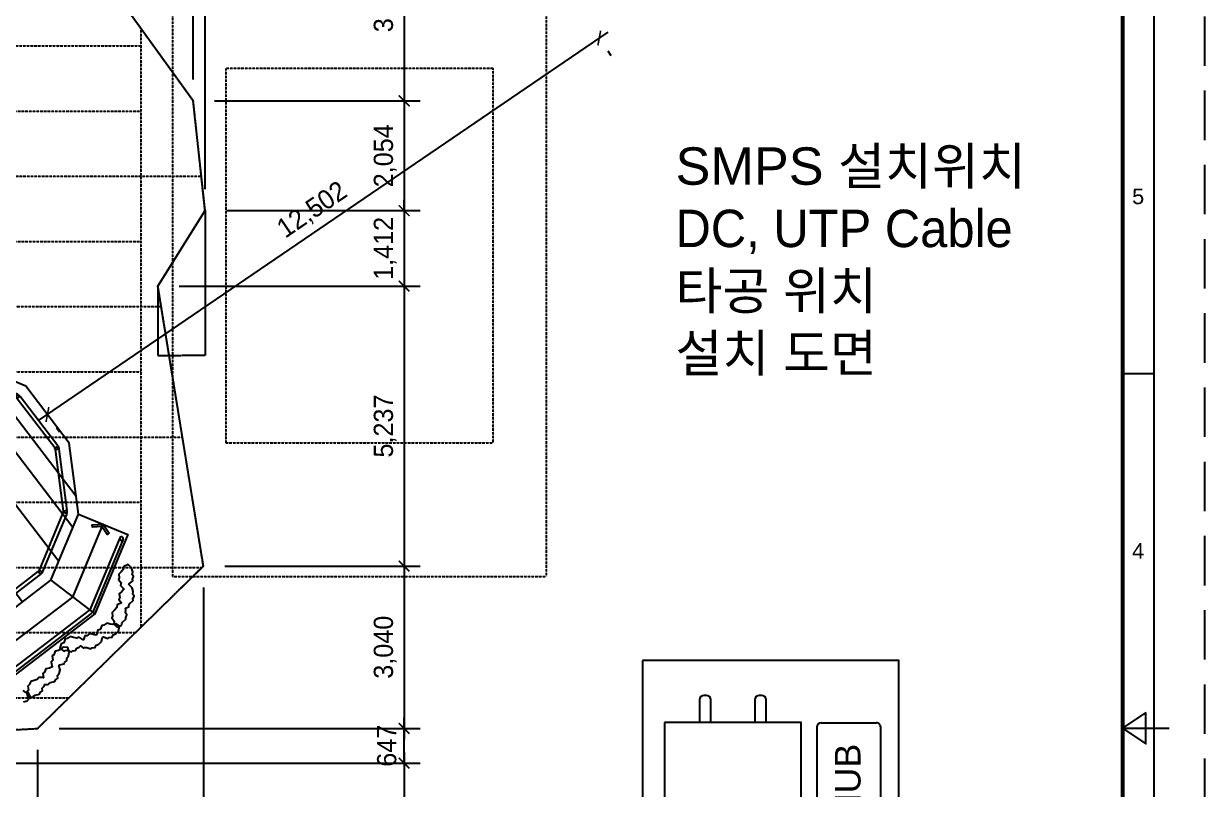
# Model space of a CAD drawing. Header units: millimetres. Extents: x -9372 to 300256, y -58520 to 166772.
# Drawn here: x 29767 to 51864, y -38014 to -23685 of the extents above; entities that cross this region are included whole.
import ezdxf
from ezdxf.enums import TextEntityAlignment as Align

# ---------------------------------------------------------------- set-up
doc = ezdxf.new("R2010")
doc.units = ezdxf.units.MM
doc.linetypes.add('HIDDEN', pattern=[9.524999999999999, 6.35, -3.175])
doc.linetypes.add('HIDDEN2', pattern=[0.1875, 0.125, -0.0625])
for name, color, linetype in [('2-몰탈', 9, 'Continuous'), ('Layout01', 3, 'Continuous'), ('Power_18', 18, 'Continuous'), ('SMPS 박스', 7, 'Continuous'), ('원본-1층 평면도$0$$0$LEADER', 6, 'Continuous'), ('원본-1층 평면도$0$200-EquipID-2d', 7, 'Continuous'), ('치수선', 7, 'Continuous')]:
    doc.layers.add(name, color=color, linetype=linetype)
doc.layers.add('Outline01', color=5, linetype='HIDDEN', plot=False)
doc.styles.add('AW01', font='GulimChe.ttf')
doc.styles.add('LAY-OUT', font='HYWULM.TTF')
doc.styles.get("Standard").update_dxf_attribs({"font": 'ARIAL.TTF'})
doc.dimstyles.new('ARTware', dxfattribs={"dimtxt": 30, "dimasz": 10, "dimexe": 1.25, "dimexo": 10, "dimtad": 1, "dimtxsty": 'Standard', "dimcen": 2.5, "dimclrt": 1, "dimadec": 0, "dimazin": 0, "dimtfac": 1, "dimtmove": 0, "dimatfit": 3, "dimfxl": 1, "dimarcsym": 0})
doc.dimstyles.new('SCALE 200', dxfattribs={"dimscale": 200, "dimtxt": 1.8, "dimasz": 1, "dimexe": 1.5, "dimexo": 2, "dimgap": 0.7, "dimtad": 1, "dimdec": 0, "dimzin": 0, "dimlunit": 6, "dimtxsty": 'LAY-OUT', "dimblk": 'ARCHTICK', "dimcen": 0, "dimdle": 1, "dimclrd": 8, "dimclre": 8, "dimclrt": 6, "dimadec": 0, "dimazin": 0, "dimtfac": 1, "dimtdec": 0, "dimtix": 1, "dimtmove": 2, "dimatfit": 0, "dimldrblk": 'ARCHTICK', "dimfxl": 1.5, "dimtolj": 1, "dimtzin": 0, "dimarcsym": 0})
doc.dimstyles.get("Standard").update_dxf_attribs({"dimtxt": 0.18, "dimasz": 0.18, "dimexe": 0.18, "dimexo": 0.0625, "dimgap": 0.09, "dimtad": 0, "dimtih": 1, "dimtoh": 1, "dimdec": 4, "dimzin": 0, "dimdsep": 46, "dimtxsty": 'Standard', "dimcen": 0.09, "dimadec": 0, "dimazin": 0, "dimtfac": 1, "dimtdec": 4, "dimtofl": 0, "dimtmove": 0, "dimatfit": 3, "dimfxl": 1, "dimtolj": 1, "dimtzin": 0, "dimarcsym": 0})

# ---------------------------------------------------------------- blocks, each defined once
blk = doc.blocks.new('*D6')
at = {"layer": 'Defpoints', "color": 0}
for p in [(-626.0833078063766, 14915.8748293481), (-586.0833117631963, 14915.85703762044)]:
    blk.add_point(p, dxfattribs=at)
at = {"layer": 'SMPS 박스', "color": 0, "lineweight": -2}
for p, q in [((-636.0833068171717, 14915.87927728002), (-646.0833058279667, 14915.88372521194)), ((-626.0833078063766, 14915.8748293481), (-586.0833117631963, 14915.85703762044)), ((-415.6298764659865, 14915.78122108542), (-576.0833127524013, 14915.85258968852))]:
    blk.add_line(p, q, dxfattribs=at)
at = {"layer": 'SMPS 박스', "color": 0}
for points in [[(-636.0825654951856, 14917.54594378182), (-636.0840481391577, 14914.21261077822), (-626.0833078063766, 14915.8748293481)], [(-576.0825714304152, 14917.51925619032), (-576.0840540743875, 14914.18592318672), (-586.0833117631963, 14915.85703762044)]]:
    blk.add_solid(points, dxfattribs=at)
at = {"layer": 'SMPS 박스', "color": 1, "insert": (-454.269609769298, 14931.74059898608), "char_height": 30, "attachment_point": 5, "rotation": 359.9745152265206}
blk.add_mtext('∅40', dxfattribs=at)
blk = doc.blocks.new('TEMPLATE_AW_A3_04')
at = {"layer": 'Layout01'}
for p, q in [((413.4999999999998, 288.9999999999999), (413.4999999999998, 8)), ((409.4999999999998, 194), (413.4999999999998, 194)), ((409.4999999999998, 148.5), (415.4999999999998, 148.5))]:
    blk.add_line(p, q, dxfattribs=at)
at = {"layer": 'Layout01', "const_width": 0.5}
blk.add_lwpolyline([(19.5, 284.9999999999999), (409.4999999999998, 284.9999999999999), (409.4999999999998, 12), (19.5, 12)], close=True, dxfattribs=at)
at = {"layer": 'Layout01'}
blk.add_lwpolyline([(412.4999999999998, 150.4999999999999), (409.4999999999998, 148.4999999999999), (412.4999999999998, 146.4999999999999)], close=True, dxfattribs=at)
at = {"layer": 'Outline01'}
blk.add_lwpolyline([(0, 296.9999999999999), (419.9999999999999, 296.9999999999999), (419.9999999999999, 0), (0, 0)], close=True, dxfattribs=at)
at = {"layer": 'Layout01'}
for s, p in [('5', (411.4999999999998, 216.75)), ('4', (411.4999999999998, 171.2499999999999))]:
    blk.add_text(s, height=2, dxfattribs=at).set_placement(p, align=Align.MIDDLE_CENTER)
at = {"layer": 'Layout01', "color": 2, "style": 'AW01', "width": 0.8}
for tag, p in [('DWG_DATE', (303.4999999999998, 37)), ('CHECKED_DATE', (303.4999999999998, 28)), ('APPROVED_DATE', (303.4999999999998, 19))]:
    blk.add_attdef(tag, text='', height=1.8, dxfattribs=at).set_placement(p, align=Align.MIDDLE_RIGHT)
at = {"layer": 'Layout01', "color": 2, "style": 'AW01'}
for tag, height, p in [('PROJECT1', 2.5, (381.9999999999998, 36)), ('PROJECT2', 2.5, (381.9999999999998, 33)), ('TITLE1', 2.5, (381.9999999999998, 27)), ('SCALE', 2.2, (349.4999999999998, 24)), ('TITLE2', 2.5, (381.9999999999998, 24)), ('REV', 2.2, (349.4999999999998, 15)), ('SHEET', 2.2, (404.4999999999998, 15))]:
    blk.add_attdef(tag, text='', height=height, dxfattribs=at).set_placement(p, align=Align.MIDDLE_CENTER)
for tag, height, p in [('DRAWN_NAME', 2.2, (276.4999999999998, 33)), ('CHECKED_NAME', 2.2, (276.4999999999998, 24)), ('CUSTOMER', 2.2, (306.4999999999998, 24)), ('APPROVED_NAME', 2.2, (276.4999999999998, 15)), ('DRAWING_NO', 2.5, (359.4999999999998, 15))]:
    blk.add_attdef(tag, text='', height=height, dxfattribs=at).set_placement(p, align=Align.MIDDLE_LEFT)
blk = doc.blocks.new('미르무대')
at = {"layer": '원본-1층 평면도$0$200-EquipID-2d', "ltscale": 0.5}
h = blk.add_hatch(color=8, dxfattribs=at)
h.dxf.hatch_style = 1
edge = h.paths.add_edge_path()
edge.add_arc((3613406.943319466, -200887.3688045731), 33.34656587429345, 0, 360)
h = blk.add_hatch(color=8, dxfattribs=at)
h.dxf.hatch_style = 1
edge = h.paths.add_edge_path()
edge.add_arc((3613011.979085036, -206252.3027311073), 33.34656587429345, 0, 360)
at = {"color": 7, "linetype": 'ByBlock', "ltscale": 100}
blk.add_line((3613193.420944177, -200516.8705472213), (3613216.285811353, -200543.3695632229), dxfattribs=at)
at = {"layer": '2-몰탈', "color": 1, "lineweight": 25, "ltscale": 0.5}
for p, q in [((3611873.30222606, -201702.1726408779), (3613220.347631391, -200539.8647924927)), ((3611268.963386827, -203410.1083488689), (3611854.385003704, -201729.9975224834)), ((3611602.818883128, -205208.5022771125), (3611266.493032501, -203443.6640143746)), ((3618137.269462544, -204273.6758123864), (3617661.983447467, -205637.7067202655)), ((3612776.504744906, -206568.7341206815), (3611602.818883128, -205208.5022771125)), ((3617643.066225111, -205665.531601871), (3616296.02081978, -206827.8394502562)), ((3614484.44045308, -207173.0729601302), (3612804.329626516, -206587.6513430393)), ((3616265.725583848, -206842.4778934058), (3614517.996118591, -207175.5433144585))]:
    blk.add_line(p, q, dxfattribs=at)
at = {"layer": '2-몰탈', "color": 6, "lineweight": 25, "ltscale": 0.5}
blk.add_line((3611495.620355984, -205260.2998451805), (3612720.944894945, -206680.3778327299), dxfattribs=at)
for points in [[(3611495.620355984, -205260.2998451805), (3611144.497171138, -203417.8139631274), (3611761.658514231, -201646.6127907328), (3613181.736501779, -200421.2882517726), (3614761.010114968, -200120.3255219053), (3614948.211481476, -201102.6470824834)], [(3617339.389264476, -203873.8793772651), (3618283.705373877, -204202.9190185349), (3617754.709936941, -205721.0914520161), (3616334.631949392, -206946.4159909763), (3614492.146067339, -207297.5391758221), (3612720.944894944, -206680.3778327295)]]:
    blk.add_lwpolyline(points, dxfattribs=at)
at = {"layer": '2-몰탈', "color": 1, "lineweight": 25, "ltscale": 0.5}
for points in [[(3618203.371590202, -204296.7085872753), (3617728.085575126, -205660.7394951544, -0.1316524975873975), (3617688.795959463, -205718.5296338734), (3616341.750554131, -206880.8374822586, -0.1316524975874149), (3616278.829679503, -206911.2404026463), (3614531.100214247, -207244.305823699, -0.1316524976079856), (3614461.407678186, -207239.1750877863), (3612781.296851622, -206653.7534706954, -0.1316524975868364), (3612723.506712903, -206614.4638550331), (3611537.567605736, -205240.0312315887), (3611197.73052326, -203456.7681100302, -0.1316524975874389), (3611202.861259169, -203387.07557398), (3611788.282876045, -201706.9647475945, -0.1316524975873502), (3611827.572491708, -201649.1746088755), (3613174.61789704, -200486.8667604903)], [(3613419.426951164, -205652.9975888364), (3614549.200270413, -206046.6583598232, 0.1316524975873801), (3614618.892806463, -206051.7890957322), (3615758.601930647, -205834.5943256778, 0.1316524975874474), (3615821.522805275, -205804.1914052901), (3616699.942474716, -205046.2406547616, 0.1316524975872132), (3616739.232090378, -204988.4505160426), (3617120.990464034, -203892.8360765472, 0.1316524975874413), (3617126.121199943, -203823.143540497), (3616908.926429889, -202683.434416313, 0.1316524975873993), (3616878.523509501, -202620.513541685), (3616120.572758973, -201742.0938722437, 0.131652497587473), (3616062.782620254, -201702.8042565814), (3614967.168180758, -201321.0458829257, 0.1316524975873443), (3614897.475644708, -201315.9151470167), (3613757.766520524, -201533.1099170712, 0.1316524975874461), (3613694.845645896, -201563.5128374589), (3612816.425976455, -202321.4635879873, 0.1316524975873176), (3612777.136360792, -202379.2537267062), (3612395.377987137, -203474.8681662016, 0.1316524975873476), (3612390.247251228, -203544.5607022518), (3612614.213682704, -204719.8034827326)], [(3613442.459726053, -205586.8954611784), (3614572.233045302, -205980.5562321652, 0.131652497587658), (3614605.788710807, -205983.0265864917), (3615745.497834991, -205765.8318164372, 0.1316524975880444), (3615775.793070924, -205751.1933732876), (3616654.212740364, -204993.2426227591, 0.1316524975872226), (3616673.12996272, -204965.4177411538), (3617054.888336376, -203869.8033016584, 0.1316524975875147), (3617057.358690703, -203836.2476361525), (3616840.163920649, -202696.5385119685, 0.1316524975873113), (3616825.525477499, -202666.2432760366), (3616067.574726971, -201787.8236065953, 0.1316524975868848), (3616039.749845365, -201768.9063842394), (3614944.135405869, -201387.1480105837, 0.1316524975875832), (3614910.579740364, -201384.6776562572), (3613770.870616179, -201601.8724263117, 0.1316524975880418), (3613740.575380247, -201616.5108694614), (3612862.155710806, -202374.4616199897, 0.1316524975874397), (3612843.238488451, -202402.2865015951), (3612461.480114795, -203497.9009410905, 0.1316524975873208), (3612459.009760468, -203531.4566065962), (3612682.976191944, -204706.6993870771)]]:
    blk.add_lwpolyline(points, format="xyb", dxfattribs=at)
at = {"layer": '2-몰탈', "color": 6, "lineweight": 25, "ltscale": 0.5}
blk.add_lwpolyline([(3616213.355176044, -201543.4766132637), (3614948.211481476, -201102.6470824834), (3613632.150137153, -201353.4493573731), (3612617.808717475, -202228.6811709162), (3612176.979186695, -203493.8248654838), (3612427.781461584, -204809.8862098073), (3613303.013275127, -205824.2276294853), (3614568.156969695, -206265.0571602655), (3615884.218314018, -206014.2548853759), (3616898.559733696, -205139.0230718327), (3617339.389264476, -203873.8793772651), (3617088.586989587, -202557.8180329417)], close=True, dxfattribs=at)
at = {"layer": '2-몰탈', "color": 1, "lineweight": 25, "ltscale": 0.5}
for centre, radius, start, end in [((3613193.420944177, -200516.8705472213), 34.99999999982534, 310.7895040021022, 130.7895040021022), ((3611915.765550815, -201751.3850991659), 65.00000000032985, 130.7895040019833, 160.7895040018824), ((3611330.343933939, -203431.4959255514), 65.0000000003397, 160.7895040018582, 190.789504001801), ((3618170.320526376, -204285.192199816), 34.99999999982534, 340.7895039766408, 160.7895039766408), ((3612648.594937325, -204713.2514349048), 34.99999999967898, 190.7895040029979, 10.78950400299795), ((3613430.943338609, -205619.946525007), 34.99999999967898, 70.78950400191601, 250.789504001916), ((3617600.602900357, -205616.319143583), 64.99999999989012, 310.7895040016725, 340.7895040017474), ((3612825.7172032, -206526.270795918), 65.00000001007884, 220.7895040039614, 250.7895040035728), ((3616253.557495025, -206778.6269919679), 65.00000000052492, 280.7895040017206, 310.7895040017655), ((3614505.828029768, -207111.6924130212), 64.99999999969438, 250.7895039969265, 280.7895040018311)]:
    blk.add_arc(centre, radius, start, end, dxfattribs=at)
at = {"layer": '원본-1층 평면도$0$$0$LEADER', "color": 8}
for points in [[(3617932.853461643, -204200.0103148832), (3617900.531238248, -204224.2715433761), (3617793.23232258, -204081.3216707711), (3617615.784643603, -204102.7703212323), (3617610.934915099, -204062.6478404179), (3617811.547319176, -204038.3991978993)], [(3611759.889961571, -205045.3728581569), (3611757.833995439, -205005.0106687159), (3611936.341821712, -204995.9178506522), (3612017.721123415, -204836.7791292937), (3612053.70378789, -204855.1797051146), (3611961.700908784, -205035.0930274939)]]:
    blk.add_lwpolyline(points, close=True, dxfattribs=at)
for centre, start, end in [((3613193.420944177, -200516.8705472215), 130.7895040021022, 310.7895670565522), ((3618170.320526376, -204285.192199816), 160.7895039766408, 340.7895039766408)]:
    blk.add_arc(centre, 35.00000000001116, start, end, dxfattribs=at)
at = {"layer": '원본-1층 평면도$0$200-EquipID-2d', "color": 8, "ltscale": 0.5}
for p, q in [((3613632.150137153, -201353.4493573731), (3613181.736501779, -200421.2882517726)), ((3614006.609000599, -201282.0885996013), (3617023.988936355, -204779.0518045299)), ((3614687.181341516, -201152.3916883857), (3617251.954286909, -204124.8104125753)), ((3615269.039066643, -201214.4369719937), (3617275.788356096, -203540.1395935203)), ((3612617.808717475, -202228.6811709162), (3611761.658514231, -201646.612790733)), ((3613124.979427314, -201791.0652641447), (3616391.389023857, -205576.6389786041)), ((3612176.979186695, -203493.8248654838), (3611144.497171138, -203417.8139631276)), ((3612427.781461584, -204809.8862098074), (3611495.620355984, -205260.2998451802)), ((3616898.559733696, -205139.0230718327), (3617754.709936941, -205721.0914520162)), ((3613303.013275127, -205824.2276294852), (3612720.944894944, -206680.3778327295)), ((3615884.218314018, -206014.2548853759), (3616334.631949391, -206946.4159909766)), ((3614568.156969695, -206265.0571602655), (3614492.146067339, -207297.5391758221))]:
    blk.add_line(p, q, dxfattribs=at)
blk.add_lwpolyline([(3613439.700370096, -200881.1262818727), (3613406.943319466, -200887.3688045728), (3612189.733615852, -201937.6469808246), (3611660.738178916, -203455.8194143056), (3611961.700908784, -205035.0930274938), (3613011.979085036, -206252.3027311074), (3614530.151518517, -206781.2981680437), (3616109.425131705, -206480.3354381761), (3617326.634835318, -205430.0572619244), (3617811.547319177, -204038.3991979001)], dxfattribs=at)
for centre, radius in [((3613406.943319466, -200887.3688045731), 33.34656587429345), ((3614925.134008231, -201348.6162737646), 25), ((3613739.53208871, -201575.6834791331), 25), ((3616074.585756791, -201747.5891721006), 25), ((3612821.921276312, -202367.450590169), 25), ((3616866.352867827, -202665.1999844996), 25), ((3612423.130557505, -203511.9464284065), 25), ((3617093.507789265, -203848.4157249753), 25), ((3616694.447174859, -205000.2536525796), 25), ((3615776.836362461, -205792.0207636158), 25), ((3614591.238478355, -206019.1473079866), 25), ((3613011.979085036, -206252.3027311073), 33.34656587429345)]:
    blk.add_circle(centre, radius, dxfattribs=at)
for centre, start, end in [((3612648.594937325, -204713.2514349049), 10.78950400175457, 190.7895040014384), ((3613430.943338608, -205619.9465250075), 250.789504001916, 70.78950400191601)]:
    blk.add_arc(centre, 34.99999999967898, start, end, dxfattribs=at)
blk = doc.blocks.new('_ARCHTICK')
at = {"color": 0, "linetype": 'ByBlock', "const_width": 0.15}
blk.add_lwpolyline([(-0.5, -0.5), (0.5, 0.5)], dxfattribs=at)
blk = doc.blocks.new('*D12')
at = {"layer": 'Defpoints', "color": 0, "linetype": 'ByBlock', "ltscale": 100}
for p in [(260961.2175563437, -7927.381819792544), (260961.2175563442, -7927.381819793265), (250633.9310973696, -14973.10054332442)]:
    blk.add_point(p, dxfattribs=at)
at = {"layer": '치수선', "color": 8, "linetype": 'ByBlock', "lineweight": -2, "ltscale": 100}
for p, q in [((250468.7183018657, -15085.81581381521), (261126.4303518485, -7814.666549303191)), ((261186.6480973239, -8257.807410801166), (261130.2904620793, -8175.201013049731)), ((250859.3616383497, -15303.52613433304), (250803.0040031052, -15220.9197365816))]:
    blk.add_line(p, q, dxfattribs=at)
at = {"layer": '치수선', "color": 8, "linetype": 'ByBlock', "lineweight": -2, "ltscale": 100, "xscale": 200, "yscale": 200, "zscale": 200}
for p, rotation in [((260961.2175563442, -7927.381819793265), 34.30348897808195), ((250633.93109737, -14973.10054332514), 214.3034889780819)]:
    blk.add_blockref('_ARCHTICK', p, dxfattribs=dict(at, rotation=rotation))
at = {"layer": '치수선', "color": 6, "linetype": 'ByBlock', "ltscale": 100, "insert": (255597.6435521304, -11157.19196066533), "char_height": 360, "attachment_point": 5, "rotation": 34.303488978081944, "style": 'LAY-OUT'}
blk.add_mtext('\\A1;12,502', dxfattribs=at)
blk = doc.blocks.new('*D43')
at = {"layer": 'Defpoints', "color": 0, "ltscale": 0.5}
for p in [(118770.08227107, 37602.60497564494), (118770.08227107, 33047.16752362058), (121477.9738435957, 29298.35133294207)]:
    blk.add_point(p, dxfattribs=at)
at = {"layer": '원본-1층 평면도$0$200-EquipID-2d', "color": 8, "lineweight": -2, "ltscale": 0.5}
for p, q in [((118770.08227107, 33447.16752362058), (118770.08227107, 37902.60497564494)), ((121477.9738435957, 29698.35133294207), (121477.9738435957, 37902.60497564494)), ((121677.9738435957, 37602.60497564494), (118570.08227107, 37602.60497564494))]:
    blk.add_line(p, q, dxfattribs=at)
at = {"layer": '원본-1층 평면도$0$200-EquipID-2d', "color": 8, "lineweight": -2, "ltscale": 0.5, "xscale": 200, "yscale": 200, "zscale": 200, "rotation": 180}
blk.add_blockref('_ARCHTICK', (118770.08227107, 37602.60497564494), dxfattribs=at)
at = {"layer": '원본-1층 평면도$0$200-EquipID-2d', "color": 8, "lineweight": -2, "ltscale": 0.5, "xscale": 200, "yscale": 200, "zscale": 200}
blk.add_blockref('_ARCHTICK', (121477.9738435957, 37602.60497564494), dxfattribs=at)
at = {"layer": '원본-1층 평면도$0$200-EquipID-2d', "color": 6, "ltscale": 0.5, "insert": (120124.0280573328, 37957.59831785532), "char_height": 360, "attachment_point": 5, "style": 'LAY-OUT'}
blk.add_mtext('\\A1;2,708', dxfattribs=at)
blk = doc.blocks.new('*D44')
at = {"layer": 'Defpoints', "color": 0, "ltscale": 0.5}
for p in [(121477.9738435957, 37602.60497564489), (121477.9738435957, 29298.35133294195), (121697.5395578376, 27244.56187403288)]:
    blk.add_point(p, dxfattribs=at)
at = {"layer": '원본-1층 평면도$0$200-EquipID-2d', "color": 8, "lineweight": -2, "ltscale": 0.5}
for p, q in [((121477.9738435957, 29698.35133294195), (121477.9738435957, 37902.60497564489)), ((121697.5395578376, 27644.56187403288), (121697.5395578376, 37902.60497564489)), ((121477.9738435957, 37602.60497564489), (121277.9738435957, 37602.60497564489)), ((121697.5395578376, 37602.60497564489), (121477.9738435957, 37602.60497564489)), ((121697.5395578376, 37602.60497564489), (121897.5395578376, 37602.60497564489))]:
    blk.add_line(p, q, dxfattribs=at)
at = {"layer": '원본-1층 평면도$0$200-EquipID-2d', "color": 8, "lineweight": -2, "ltscale": 0.5, "xscale": 200, "yscale": 200, "zscale": 200}
blk.add_blockref('_ARCHTICK', (121477.9738435957, 37602.60497564489), dxfattribs=at)
at = {"layer": '원본-1층 평면도$0$200-EquipID-2d', "color": 8, "lineweight": -2, "ltscale": 0.5, "xscale": 200, "yscale": 200, "zscale": 200, "rotation": 180}
blk.add_blockref('_ARCHTICK', (121697.5395578376, 37602.60497564489), dxfattribs=at)
at = {"layer": '원본-1층 평면도$0$200-EquipID-2d', "color": 6, "ltscale": 0.5, "insert": (121587.7567007167, 37929.79538842785), "char_height": 360, "attachment_point": 5, "style": 'LAY-OUT'}
blk.add_mtext('\\A1;220', dxfattribs=at)
blk = doc.blocks.new('*D49')
at = {"layer": 'Defpoints', "color": 0, "ltscale": 0.5}
for p in [(118565.7157452607, 17555.35049783734), (107621.0680658284, 16908.68519779637), (118565.7157452607, 1132.604975644893)]:
    blk.add_point(p, dxfattribs=at)
at = {"layer": '원본-1층 평면도$0$200-EquipID-2d', "color": 8, "lineweight": -2, "ltscale": 0.5}
for p, q in [((118565.7157452607, 17155.35049783734), (118565.7157452607, 832.604975644892)), ((107621.0680658284, 16508.68519779637), (107621.0680658284, 832.604975644892)), ((107421.0680658284, 1132.604975644893), (118765.7157452607, 1132.604975644893))]:
    blk.add_line(p, q, dxfattribs=at)
at = {"layer": '원본-1층 평면도$0$200-EquipID-2d', "color": 8, "lineweight": -2, "ltscale": 0.5, "xscale": 200, "yscale": 200, "zscale": 200, "rotation": 180}
blk.add_blockref('_ARCHTICK', (107621.0680658284, 1132.604975644893), dxfattribs=at)
at = {"layer": '원본-1층 평면도$0$200-EquipID-2d', "color": 8, "lineweight": -2, "ltscale": 0.5, "xscale": 200, "yscale": 200, "zscale": 200}
blk.add_blockref('_ARCHTICK', (118565.7157452607, 1132.604975644893), dxfattribs=at)
at = {"layer": '원본-1층 평면도$0$200-EquipID-2d', "color": 6, "ltscale": 0.5, "insert": (113093.3919055445, 1487.598317855279), "char_height": 360, "attachment_point": 5, "style": 'LAY-OUT'}
blk.add_mtext('\\A1;10,945', dxfattribs=at)
blk = doc.blocks.new('*D50')
at = {"layer": 'Defpoints', "color": 0, "ltscale": 0.5}
for p in [(121666.960915216, 20595.15482942287), (118565.7157452607, 17555.35049783734), (118565.7157452607, 1132.604975644893)]:
    blk.add_point(p, dxfattribs=at)
at = {"layer": '원본-1층 평면도$0$200-EquipID-2d', "color": 8, "lineweight": -2, "ltscale": 0.5}
for p, q in [((121666.960915216, 20195.15482942287), (121666.960915216, 832.604975644892)), ((118565.7157452607, 17155.35049783734), (118565.7157452607, 832.604975644892)), ((121866.960915216, 1132.604975644893), (118365.7157452607, 1132.604975644893))]:
    blk.add_line(p, q, dxfattribs=at)
at = {"layer": '원본-1층 평면도$0$200-EquipID-2d', "color": 8, "lineweight": -2, "ltscale": 0.5, "xscale": 200, "yscale": 200, "zscale": 200, "rotation": 180}
blk.add_blockref('_ARCHTICK', (118565.7157452607, 1132.604975644893), dxfattribs=at)
at = {"layer": '원본-1층 평면도$0$200-EquipID-2d', "color": 8, "lineweight": -2, "ltscale": 0.5, "xscale": 200, "yscale": 200, "zscale": 200}
blk.add_blockref('_ARCHTICK', (121666.960915216, 1132.604975644893), dxfattribs=at)
at = {"layer": '원본-1층 평면도$0$200-EquipID-2d', "color": 6, "ltscale": 0.5, "insert": (120116.3383302383, 1487.35863742918), "char_height": 360, "attachment_point": 5, "style": 'LAY-OUT'}
blk.add_mtext('\\A1;3,101', dxfattribs=at)
blk = doc.blocks.new('*D51')
at = {"layer": 'Defpoints', "color": 0, "ltscale": 0.5}
for p in [(121697.5395578376, 27244.56187403288), (120816.9942074965, 25832.44705288245), (120816.9942074965, 24532.60497564489)]:
    blk.add_point(p, dxfattribs=at)
at = {"layer": '원본-1층 평면도$0$200-EquipID-2d', "color": 0, "lineweight": -2, "ltscale": 0.5}
for p, q in [((121697.5395578376, 27244.49937403288), (121697.5395578376, 24532.42497564489)), ((120816.9942074965, 25832.38455288245), (120816.9942074965, 24532.42497564489)), ((120817.1742074965, 24532.60497564489), (121248.6229945361, 24532.60497564489)), ((121697.3595578376, 24532.60497564489), (121265.910770798, 24532.60497564489))]:
    blk.add_line(p, q, dxfattribs=at)
at = {"layer": '원본-1층 평면도$0$200-EquipID-2d', "color": 0, "ltscale": 0.5}
for points in [[(120817.1742074965, 24532.63497564489), (120817.1742074965, 24532.57497564489), (120816.9942074965, 24532.60497564489)], [(121697.3595578376, 24532.63497564489), (121697.3595578376, 24532.57497564489), (121697.5395578376, 24532.60497564489)]]:
    blk.add_solid(points, dxfattribs=at)
at = {"layer": '원본-1층 평면도$0$200-EquipID-2d', "color": 0, "lineweight": 20, "ltscale": 0.5, "insert": (121257.2668826671, 24532.60497564489), "char_height": 3, "attachment_point": 5}
blk.add_mtext('\\A1;880.5454', dxfattribs=at)
blk = doc.blocks.new('*D28')
at = {"layer": 'Defpoints', "color": 0, "ltscale": 0.5}
for p in [(118770.08227107, 33047.16752362057), (121477.9738435957, 29298.35133294195), (125423.565647668, 29298.35133294194)]:
    blk.add_point(p, dxfattribs=at)
at = {"layer": '원본-1층 평면도$0$200-EquipID-2d', "color": 8, "lineweight": -2, "ltscale": 0.5}
for p, q in [((125423.565647668, 33247.16752362057), (125423.565647668, 29098.35133294194)), ((119170.08227107, 33047.16752362057), (125723.565647668, 33047.16752362057)), ((121877.9738435957, 29298.35133294195), (125723.565647668, 29298.35133294194))]:
    blk.add_line(p, q, dxfattribs=at)
at = {"layer": '원본-1층 평면도$0$200-EquipID-2d', "color": 8, "lineweight": -2, "ltscale": 0.5, "xscale": 200, "yscale": 200, "zscale": 200}
for p, rotation in [((125423.565647668, 33047.16752362057), 90), ((125423.565647668, 29298.35133294194), 270)]:
    blk.add_blockref('_ARCHTICK', p, dxfattribs=dict(at, rotation=rotation))
at = {"layer": '원본-1층 평면도$0$200-EquipID-2d', "color": 6, "ltscale": 0.5, "insert": (125068.5723054576, 31172.75942828128), "char_height": 360, "attachment_point": 5, "rotation": 90, "style": 'LAY-OUT'}
blk.add_mtext('\\A1;3,749', dxfattribs=at)
blk = doc.blocks.new('*D29')
at = {"layer": 'Defpoints', "color": 0, "ltscale": 0.5}
for p in [(121477.9738435957, 29298.35133294195), (121697.5395578376, 27244.56187403288), (125423.565647668, 27244.56187403287)]:
    blk.add_point(p, dxfattribs=at)
at = {"layer": '원본-1층 평면도$0$200-EquipID-2d', "color": 8, "lineweight": -2, "ltscale": 0.5}
for p, q in [((125423.565647668, 29498.35133294194), (125423.565647668, 27044.56187403287)), ((121877.9738435957, 29298.35133294195), (125723.565647668, 29298.35133294194)), ((122097.5395578376, 27244.56187403288), (125723.565647668, 27244.56187403287))]:
    blk.add_line(p, q, dxfattribs=at)
at = {"layer": '원본-1층 평면도$0$200-EquipID-2d', "color": 8, "lineweight": -2, "ltscale": 0.5, "xscale": 200, "yscale": 200, "zscale": 200}
for p, rotation in [((125423.565647668, 29298.35133294194), 90), ((125423.565647668, 27244.56187403287), 270)]:
    blk.add_blockref('_ARCHTICK', p, dxfattribs=dict(at, rotation=rotation))
at = {"layer": '원본-1층 평면도$0$200-EquipID-2d', "color": 6, "ltscale": 0.5, "insert": (125068.8119858837, 28271.45660348743), "char_height": 360, "attachment_point": 5, "rotation": 90, "style": 'LAY-OUT'}
blk.add_mtext('\\A1;2,054', dxfattribs=at)
blk = doc.blocks.new('*D52')
at = {"layer": 'Defpoints', "color": 0, "ltscale": 0.5}
for p in [(121697.5395578376, 27244.56187403288), (120816.9942074965, 25832.44705288268), (125423.565647668, 25832.44705288267)]:
    blk.add_point(p, dxfattribs=at)
at = {"layer": '원본-1층 평면도$0$200-EquipID-2d', "color": 8, "lineweight": -2, "ltscale": 0.5}
for p, q in [((125423.565647668, 27244.56187403287), (125423.565647668, 27444.56187403287)), ((122097.5395578376, 27244.56187403288), (125723.565647668, 27244.56187403287)), ((125423.565647668, 27244.56187403287), (125423.565647668, 25832.44705288267)), ((121216.9942074965, 25832.44705288268), (125723.565647668, 25832.44705288267)), ((125423.565647668, 25832.44705288267), (125423.565647668, 25632.44705288267))]:
    blk.add_line(p, q, dxfattribs=at)
at = {"layer": '원본-1층 평면도$0$200-EquipID-2d', "color": 8, "lineweight": -2, "ltscale": 0.5, "xscale": 200, "yscale": 200, "zscale": 200}
for p, rotation in [((125423.565647668, 27244.56187403287), 270), ((125423.565647668, 25832.44705288267), 90)]:
    blk.add_blockref('_ARCHTICK', p, dxfattribs=dict(at, rotation=rotation))
at = {"layer": '원본-1층 평면도$0$200-EquipID-2d', "color": 6, "ltscale": 0.5, "insert": (125068.8119858837, 26538.50446345779), "char_height": 360, "attachment_point": 5, "rotation": 90, "style": 'LAY-OUT'}
blk.add_mtext('\\A1;1,412', dxfattribs=at)
blk = doc.blocks.new('*D53')
at = {"layer": 'Defpoints', "color": 0, "ltscale": 0.5}
for p in [(120816.9942074965, 25832.44705288244), (121666.960915216, 20595.15482942287), (125423.565647668, 20595.15482942286)]:
    blk.add_point(p, dxfattribs=at)
at = {"layer": '원본-1층 평면도$0$200-EquipID-2d', "color": 8, "lineweight": -2, "ltscale": 0.5}
for p, q in [((125423.565647668, 26032.44705288244), (125423.565647668, 20395.15482942286)), ((121216.9942074965, 25832.44705288244), (125723.565647668, 25832.44705288244)), ((122066.960915216, 20595.15482942287), (125723.565647668, 20595.15482942286))]:
    blk.add_line(p, q, dxfattribs=at)
at = {"layer": '원본-1층 평면도$0$200-EquipID-2d', "color": 8, "lineweight": -2, "ltscale": 0.5, "xscale": 200, "yscale": 200, "zscale": 200}
for p, rotation in [((125423.565647668, 25832.44705288244), 90), ((125423.565647668, 20595.15482942286), 270)]:
    blk.add_blockref('_ARCHTICK', p, dxfattribs=dict(at, rotation=rotation))
at = {"layer": '원본-1층 평면도$0$200-EquipID-2d', "color": 6, "ltscale": 0.5, "insert": (125068.8119858837, 23213.80094115267), "char_height": 360, "attachment_point": 5, "rotation": 90, "style": 'LAY-OUT'}
blk.add_mtext('\\A1;5,237', dxfattribs=at)
blk = doc.blocks.new('*D30')
at = {"layer": 'Defpoints', "color": 0, "ltscale": 0.5}
for p in [(121666.960915216, 20595.15482942287), (118565.7157452607, 17555.35049783733), (125423.5656476679, 17555.35049783733)]:
    blk.add_point(p, dxfattribs=at)
at = {"layer": '원본-1층 평면도$0$200-EquipID-2d', "color": 8, "lineweight": -2, "ltscale": 0.5}
for p, q in [((125423.5656476679, 20795.15482942286), (125423.5656476679, 17355.35049783733)), ((122066.960915216, 20595.15482942287), (125723.5656476679, 20595.15482942286)), ((118965.7157452607, 17555.35049783733), (125723.5656476679, 17555.35049783733))]:
    blk.add_line(p, q, dxfattribs=at)
at = {"layer": '원본-1층 평면도$0$200-EquipID-2d', "color": 8, "lineweight": -2, "ltscale": 0.5, "xscale": 200, "yscale": 200, "zscale": 200}
for p, rotation in [((125423.5656476679, 20595.15482942286), 90), ((125423.5656476679, 17555.35049783733), 270)]:
    blk.add_blockref('_ARCHTICK', p, dxfattribs=dict(at, rotation=rotation))
at = {"layer": '원본-1층 평면도$0$200-EquipID-2d', "color": 6, "ltscale": 0.5, "insert": (125068.8119858837, 19075.25266363012), "char_height": 360, "attachment_point": 5, "rotation": 90, "style": 'LAY-OUT'}
blk.add_mtext('\\A1;3,040', dxfattribs=at)
blk = doc.blocks.new('*D31')
at = {"layer": 'Defpoints', "color": 0, "ltscale": 0.5}
for p in [(118565.7157452607, 17555.35049783733), (125423.5656476679, 17555.35049783733), (107621.0680658284, 16908.68519779636)]:
    blk.add_point(p, dxfattribs=at)
at = {"layer": '원본-1층 평면도$0$200-EquipID-2d', "color": 8, "lineweight": -2, "ltscale": 0.5}
for p, q in [((125423.5656476679, 17555.35049783733), (125423.5656476679, 17755.35049783733)), ((118965.7157452607, 17555.35049783733), (125723.5656476679, 17555.35049783733)), ((125423.5656476679, 16908.68519779636), (125423.5656476679, 17555.35049783733)), ((108021.0680658284, 16908.68519779636), (125723.5656476679, 16908.68519779636)), ((125423.5656476679, 16908.68519779636), (125423.5656476679, 16708.68519779636))]:
    blk.add_line(p, q, dxfattribs=at)
at = {"layer": '원본-1층 평면도$0$200-EquipID-2d', "color": 8, "lineweight": -2, "ltscale": 0.5, "xscale": 200, "yscale": 200, "zscale": 200}
for p, rotation in [((125423.5656476679, 17555.35049783733), 270), ((125423.5656476679, 16908.68519779636), 90)]:
    blk.add_blockref('_ARCHTICK', p, dxfattribs=dict(at, rotation=rotation))
at = {"layer": '원본-1층 평면도$0$200-EquipID-2d', "color": 6, "ltscale": 0.5, "insert": (125099.7307608504, 17232.01784781687), "char_height": 360, "attachment_point": 5, "rotation": 90, "style": 'LAY-OUT'}
blk.add_mtext('\\A1;647', dxfattribs=at)
blk = doc.blocks.new('*D32')
at = {"layer": 'Defpoints', "color": 0, "ltscale": 0.5}
for p in [(107621.0680658284, 16908.68519779636), (100090.403213959, 5732.695323159144), (125423.565647668, 5732.695323159136)]:
    blk.add_point(p, dxfattribs=at)
at = {"layer": '원본-1층 평면도$0$200-EquipID-2d', "color": 8, "lineweight": -2, "ltscale": 0.5}
for p, q in [((125423.565647668, 17108.68519779636), (125423.565647668, 5532.695323159136)), ((108021.0680658284, 16908.68519779636), (125723.565647668, 16908.68519779636)), ((100490.403213959, 5732.695323159143), (125723.565647668, 5732.695323159136))]:
    blk.add_line(p, q, dxfattribs=at)
at = {"layer": '원본-1층 평면도$0$200-EquipID-2d', "color": 8, "lineweight": -2, "ltscale": 0.5, "xscale": 200, "yscale": 200, "zscale": 200}
for p, rotation in [((125423.565647668, 16908.68519779636), 90), ((125423.565647668, 5732.695323159136), 270)]:
    blk.add_blockref('_ARCHTICK', p, dxfattribs=dict(at, rotation=rotation))
at = {"layer": '원본-1층 평면도$0$200-EquipID-2d', "color": 6, "ltscale": 0.5, "insert": (125072.4071922751, 11320.69026047777), "char_height": 360, "attachment_point": 5, "rotation": 90, "style": 'LAY-OUT'}
blk.add_mtext('\\A1;11,176', dxfattribs=at)
blk = doc.blocks.new('SMPS 박스')
at = {"layer": 'SMPS 박스'}
for p, q in [((-673.2858225995765, 15209.10738881144), (-673.2858225995765, 15077.25927064883)), ((-668.2858225995765, 15214.10738881144), (-603.4590205419579, 15214.10738881144)), ((-598.4590205419578, 15077.25927064882), (-598.4590205419578, 15209.10738881144)), ((-668.2858225995765, 15072.25927064883), (-603.4590205419578, 15072.25927064882)), ((-663.5880564320094, 15028.48180711437), (-630.4028578559947, 15028.48180711438)), ((-668.5880564320094, 15023.48180711437), (-668.5880564320094, 14944.54343352256)), ((-663.5880564320094, 15020.48180711437), (-663.5880564320094, 14992.01262031847)), ((-658.5880564320096, 15025.48180711437), (-635.4028578559949, 15025.48180711438)), ((-630.4028578559945, 15020.48180711438), (-630.4028578559945, 14992.01262031847)), ((-625.4028578559945, 15023.48180711438), (-625.4028578559945, 14944.54343352256)), ((-658.5880564320096, 14987.01262031847), (-635.4028578559949, 14987.01262031847)), ((-663.5880564320094, 14976.01262031847), (-663.5880564320094, 14947.54343352256)), ((-658.5880564320091, 14981.01262031847), (-635.4028578559942, 14981.01262031846)), ((-630.4028578559945, 14976.01262031846), (-630.4028578559945, 14947.54343352256)), ((-737.8423397291978, 14929.53873098505), (-737.8423397291978, 14920.44700955359)), ((-737.8423397291978, 14929.53873098506), (-707.8423397291978, 14929.53873098506)), ((-727.8423397291978, 14929.53873098505), (-727.8423397291978, 14920.44700955359)), ((-717.8423397291978, 14929.53873098505), (-717.8423397291978, 14920.44700955359)), ((-707.8423397291978, 14929.53873098505), (-707.8423397291978, 14920.44700955359)), ((-663.5880564320094, 14939.54343352256), (-630.4028578559945, 14939.54343352256)), ((-658.588056432009, 14942.54343352256), (-635.4028578559943, 14942.54343352256)), ((-737.8423397291978, 14920.44700955359), (-707.8423397291978, 14920.44700955359))]:
    blk.add_line(p, q, dxfattribs=at)
for points in [[(-877.1073809304754, 15287.05487818116), (-877.1073809304754, 14887.05487818116), (-577.1073809304754, 14887.05487818116), (-577.1073809304754, 15287.05487818116)], [(-851.4903871840817, 15214.53873098506), (-851.4903871840817, 14929.53873098506), (-691.4903871840817, 14929.53873098506), (-691.4903871840817, 15214.53873098506)]]:
    blk.add_lwpolyline(points, close=True, dxfattribs=at)
for points in [[(-804.9535128626735, 15246.59290872387), (-802.4779881395316, 15246.59290872387, -0.414213562373095), (-797.4779881395316, 15241.59290872387), (-797.4779881395316, 15214.53873098506), (-809.9535128626735, 15214.53873098506), (-809.9535128626735, 15241.59290872387, -0.414213562373095)], [(-737.7244344598357, 15246.59290872387, -0.414213562373095), (-732.7244344598357, 15241.59290872387), (-732.7244344598357, 15214.53873098506), (-745.1999591829776, 15214.53873098506), (-745.1999591829776, 15241.59290872387, -0.414213562373095), (-740.1999591829776, 15246.59290872387)]]:
    blk.add_lwpolyline(points, format="xyb", close=True, dxfattribs=at)
for centre, radius in [((-646.9954571440024, 15006.24721371642), 13.26577302034764), ((-646.9954571440024, 15006.24721371642), 12.26577302034764), ((-650.7191116049061, 15011.25463493578), 2.27913779739356), ((-642.5932458015467, 15001.4601403505), 2.27913779739356), ((-646.9954571440024, 14961.16209292074), 13.26577302034764), ((-646.9954571440024, 14961.16209292074), 12.26577302034764), ((-650.7191116049061, 14966.1695141401), 2.27913779739356), ((-642.5932458015467, 14956.37501955482), 2.27913779739356)]:
    blk.add_circle(centre, radius, dxfattribs=at)
at = {"layer": 'SMPS 박스', "color": 5}
blk.add_circle((-606.0833097847864, 14915.86593348427), 20, dxfattribs=at)
at = {"layer": 'SMPS 박스'}
for centre, start, end in [((-668.2858225995765, 15209.10738881144), 90, 180), ((-603.4590205419578, 15209.10738881144), 0, 90.00000000000152), ((-668.2858225995765, 15077.25927064883), 180, 270), ((-603.4590205419578, 15077.25927064882), 270, 0), ((-663.5880564320094, 15023.48180711437), 90, 180), ((-630.4028578559945, 15023.48180711438), 0, 90.00000000000276), ((-658.5880564320094, 15020.48180711437), 90.00000000000315, 180), ((-635.4028578559945, 15020.48180711438), 0, 90.00000000000364), ((-658.5880564320094, 14992.01262031847), 180, 269.9999999999968), ((-635.4028578559945, 14992.01262031847), 269.9999999999964, 0), ((-658.5880564320094, 14976.01262031847), 89.99999999999686, 180), ((-635.4028578559945, 14976.01262031846), 0, 89.9999999999963), ((-663.5880564320094, 14944.54343352256), 180, 270), ((-658.5880564320094, 14947.54343352256), 180, 270.0000000000037), ((-635.4028578559945, 14947.54343352256), 270.0000000000031, 0), ((-630.4028578559945, 14944.54343352256), 270, 0)]:
    blk.add_arc(centre, 5, start, end, dxfattribs=at)
at = {"layer": 'SMPS 박스', "insert": (-652.0633556865467, 15101.22219710486), "char_height": 30, "width": 7.092474963921518, "attachment_point": 1, "rotation": 90}
blk.add_mtext('HUB', dxfattribs=at)
at = {"layer": 'SMPS 박스', "attachment_point": 1}
for s, insert, char_height, width in [('SMPS', (-827.7899452576168, 15089.91868861663), 30, 7.092474963921518), ('L', (-733.5293974353893, 14926.01511531095), 2.5, 7.092474963921518), ('N', (-723.5293974353893, 14926.01511531095), 2.5, 7.092474963921518), ('FG', (-714.9806851399214, 14926.01511531095), 2.5, 7.092474963921518), ('{\\C5;40 \\fISOCPEUR|b0|i0|c0|p34;%%C\\fArial|b0|i0|c0|p34; \\fGulim|b0|i0|c129|p50;타공홀}', (-702.3863878960951, 14904.94337936661), 10, 131.7707172271024)]:
    blk.add_mtext(s, dxfattribs=dict(at, insert=insert, char_height=char_height, width=width))
at = {"layer": 'SMPS 박스'}
dim = blk.add_diameter_dim_2p(p1=(-626.0833078063766, 14915.8748293481), p2=(-586.0833117631963, 14915.85703762044), dimstyle='ARTware', dxfattribs=at)
dim.commit()
dim.dimension.update_dxf_attribs({"geometry": '*D6', "text_midpoint": (-454.2767007467066, 14915.79841093144), "dimtype": 131})
blk = doc.blocks.new('바닥')
at = {"layer": '2-몰탈', "color": 1, "linetype": 'HIDDEN2', "ltscale": 3}
for p, q in [((253363.3968140658, -9103.174273572437), (250655.5052415396, -5354.358082893868)), ((253582.9625283073, -11156.96373248162), (253363.3968140658, -9103.174273572553)), ((252702.4171779667, -12569.07855363206), (253582.9625283073, -11156.96373248162)), ((253552.3838856857, -17806.37077709163), (252702.4171779667, -12569.07855363188)), ((250451.1387157308, -20846.17510867711), (253552.3838856857, -17806.37077709169)), ((239544.2359421298, -21436.82454641569), (250451.1387157308, -20846.17510867711))]:
    blk.add_line(p, q, dxfattribs=at)
at = {"layer": '2-몰탈', "color": 8, "linetype": 'HIDDEN2', "ltscale": 3}
for points in [[(252974.6025996318, -18000.13077814177), (259974.6025996318, -18000.13077814177), (259974.6025996318, -6000.130778141766), (252974.6025996318, -6000.130778141766)], [(253974.6025996318, -15500.13077814177), (258974.6025996318, -15500.13077814177), (258974.6025996318, -8500.130778141767), (253974.6025996318, -8500.130778141767)]]:
    blk.add_lwpolyline(points, close=True, dxfattribs=at)
at = {"layer": '치수선', "color": 7, "linetype": 'ByBlock', "rotation": 356.6149388130787}
blk.add_blockref('미르무대', (-3347776.611104004, 400274.151695602), dxfattribs=at)
at = {"layer": '치수선', "color": 7, "linetype": 'ByBlock', "ltscale": 100}
dim = blk.add_aligned_dim(p1=(250633.9310973696, -14973.1005433244), p2=(260961.2175563437, -7927.381819792538), distance=-8.784459826729416e-10, dimstyle='SCALE 200', dxfattribs=at)
dim.commit()
dim.dimension.update_dxf_attribs({"geometry": '*D12', "text_midpoint": (255597.6435521304, -11157.19196066533)})
blk = doc.blocks.new('마루바닥')
at = {"layer": '2-몰탈', "color": 1, "linetype": 'HIDDEN2', "ltscale": 3}
for p, q in [((120494.2166320269, 30660.26884834147), (120494.2166320269, 19445.64456612121)), ((91141.88018361642, 30328.68519794002), (120494.2166320269, 30328.68519768414)), ((91214.21663202788, 29108.68519794107), (120494.2166320269, 29108.68519768426)), ((90910.16343804332, 27888.68519794212), (121628.6778753509, 27888.68519767436)), ((91214.21663202788, 26668.68519793933), (120494.2166320269, 26668.68519767692)), ((90122.88111313037, 25448.68519794887), (120879.2753991315, 25448.68519768088)), ((90007.02274034428, 24228.68519794992), (120494.2166320269, 24228.68519767914)), ((89891.16436755727, 23008.68519795097), (121275.2660520009, 23008.68519767751)), ((89775.30599477026, 21788.6851979519), (120494.2166320269, 21788.68519767564)), ((89659.44762198324, 20568.68519795295), (121639.9562765432, 20568.68519767425)), ((89543.58924919716, 19348.68519795399), (120395.2975108453, 19348.68519768507)), ((89427.73087641108, 18128.68519795492), (119150.6387451484, 18128.6851976959))]:
    blk.add_line(p, q, dxfattribs=at)
at = {"layer": '원본-1층 평면도$0$200-EquipID-2d', "color": 0, "lineweight": 25}
for p, q in [((121477.9738435957, 29298.35133294207), (118770.08227107, 33047.16752362058)), ((121697.5395578376, 27244.56187403288), (121477.9738435957, 29298.35133294195)), ((120816.9942074965, 25832.44705288245), (121697.5395578376, 27244.56187403288)), ((121666.960915216, 20595.15482942287), (120816.9942074965, 25832.44705288268)), ((118565.7157452607, 17555.35049783734), (121666.960915216, 20595.15482942287)), ((107621.0680658284, 16908.68519779637), (118565.7157452607, 17555.35049783734))]:
    blk.add_line(p, q, dxfattribs=at)
at = {"layer": '원본-1층 평면도$0$200-EquipID-2d', "color": 8, "ltscale": 0.5}
for base, p1, p2, picture, middle in [((118770.08227107, 37602.60497564496), (121477.9738435957, 29298.35133294207), (118770.08227107, 33047.16752362058), '*D43', (120124.0280573328, 37957.59831785532)), ((121477.9738435957, 37602.60497564489), (121697.5395578376, 27244.56187403288), (121477.9738435957, 29298.35133294195), '*D44', (121587.7567007167, 37929.79538842785)), ((118565.7157452607, 1132.604975644893), (121666.960915216, 20595.15482942287), (118565.7157452607, 17555.35049783734), '*D50', (120116.3383302383, 1487.35863742918)), ((118565.7157452607, 1132.604975644893), (107621.0680658284, 16908.68519779637), (118565.7157452607, 17555.35049783734), '*D49', (113093.3919055445, 1487.598317855279))]:
    dim = blk.add_linear_dim(base=base, p1=p1, p2=p2, dimstyle='SCALE 200', override={"dimfxl": 2}, dxfattribs=at)
    dim.commit()
    dim.dimension.update_dxf_attribs({"geometry": picture, "text_midpoint": middle})
for base, p1, p2, picture, middle in [((125423.565647668, 29298.35133294194), (118770.08227107, 33047.16752362058), (121477.9738435957, 29298.35133294195), '*D28', (125068.5723054576, 31172.75942828128)), ((125423.565647668, 27244.56187403287), (121477.9738435957, 29298.35133294195), (121697.5395578376, 27244.56187403288), '*D29', (125068.8119858837, 28271.45660348743)), ((125423.565647668, 25832.44705288267), (121697.5395578376, 27244.56187403288), (120816.9942074965, 25832.44705288268), '*D52', (125068.8119858837, 26538.50446345779)), ((125423.565647668, 20595.15482942286), (120816.9942074965, 25832.44705288245), (121666.960915216, 20595.15482942287), '*D53', (125068.8119858837, 23213.80094115267)), ((125423.5656476679, 17555.35049783733), (121666.960915216, 20595.15482942287), (118565.7157452607, 17555.35049783734), '*D30', (125068.8119858837, 19075.25266363012)), ((125423.5656476679, 17555.35049783733), (107621.0680658284, 16908.68519779637), (118565.7157452607, 17555.35049783734), '*D31', (125099.7307608504, 17232.01784781687)), ((125423.565647668, 5732.695323159136), (107621.0680658284, 16908.68519779637), (100090.403213959, 5732.695323159148), '*D32', (125072.4071922751, 11320.69026047777))]:
    dim = blk.add_linear_dim(base=base, p1=p1, p2=p2, angle=90, dimstyle='SCALE 200', override={"dimfxl": 2}, dxfattribs=at)
    dim.commit()
    dim.dimension.update_dxf_attribs({"geometry": picture, "text_midpoint": middle})
at = {"layer": '원본-1층 평면도$0$200-EquipID-2d', "color": 7, "lineweight": 20, "ltscale": 0.5}
dim = blk.add_linear_dim(base=(120816.9942074965, 24532.60497564489), p1=(121697.5395578376, 27244.56187403288), p2=(120816.9942074965, 25832.44705288245), dimstyle='Standard', override={"dimtxt": 3}, dxfattribs=at)
dim.commit()
dim.dimension.update_dxf_attribs({"geometry": '*D51', "text_midpoint": (121257.2668826671, 24532.60497564489)})

msp = doc.modelspace()

# ---------------------------------------------------------------- linework, layer by layer
at = {"layer": 'Power_18'}
for points in [[(31431.56880549797, -34770.27195058741), (31416.55814968953, -34805.36260103089), (31464.71169243618, -34866.09993277123), (31455.84364149281, -34916.87902414004), (31516.594978194, -34979.81643224164), (31600.19179376068, -34942.08795823788), (31604.27280992437, -34918.71976899536), (31618.92976640495, -34882.87493448995), (31683.19650310684, -34827.95845916315), (31679.02124474615, -34797.27212399285), (31699.43499562306, -34746.6444115269), (31674.18965711554, -34707.35071318399), (31683.05770805846, -34656.57162181537), (31673.46131083554, -34624.28877329894), (31735.35891811158, -34596.3534715631), (31739.4399342753, -34572.98528232059), (31754.09689075586, -34537.14044781518), (31818.36362745777, -34482.22397248838), (31814.18836909709, -34451.53763731808), (31834.60211997399, -34400.90992485213), (31809.35678146647, -34361.61622650922), (31818.2248324094, -34310.83713514059), (31797.43527471383, -34240.89983198199), (31737.33046444437, -34182.64852678629), (31744.11469588718, -34166.05711139704), (31808.38143258907, -34111.14063607027), (31804.20617422795, -34080.45430090011), (31824.61992510485, -34029.82658843417), (31799.37458659777, -33990.53289009113), (31808.24263754069, -33939.75379872246), (31787.45307984513, -33869.81649556385), (31721.59236616477, -33805.98678683017), (31643.1049275773, -33844.60756146601), (31634.23687663394, -33895.38665283483), (31595.53194527172, -33940.95503703234), (31548.20747067734, -33985.01810582484), (31556.7537349802, -34053.45412749451), (31541.74307917133, -34088.54477793814), (31589.89662191797, -34149.28210967851), (31581.02857097505, -34200.06120104715), (31641.77990767623, -34262.99860914874), (31645.08588130887, -34261.50657456092), (31644.21907150261, -34266.46998925294), (31605.5141401404, -34312.03837345045), (31558.18966554604, -34356.10144224294), (31566.7359298489, -34424.53746391265), (31551.72527404047, -34459.62811435611), (31599.87881678711, -34520.36544609645), (31599.01200698085, -34525.32886078846), (31596.40743668254, -34522.80460992307), (31517.91999809507, -34561.42538455892), (31509.0519471517, -34612.20447592771), (31470.34701578949, -34657.77286012522), (31423.02254119514, -34701.83592891771)], [(30584.69371933131, -35193.17892632038), (30546.79899670773, -35197.72464228452), (30518.27569583578, -35269.79549945548), (30469.86568725762, -35287.50508774086), (30445.73596134385, -35371.58599268874), (30520.20818606041, -35425.11872164311), (30542.48613966674, -35416.96889069288), (30580.85715518317, -35411.73977009454), (30660.5495862534, -35439.93815903335), (30685.03710287959, -35420.9791116405), (30739.08886344907, -35413.34408225348), (30760.49553516893, -35371.83412860738), (30808.9055437467, -35354.12454032173), (30832.06511205701, -35329.67239228368), (30887.20659666065, -35369.3096417503), (30909.48455026695, -35361.15981080008), (30947.85556578338, -35355.93069020173), (31027.54799685361, -35384.12907914055), (31052.0355134798, -35365.17003174769), (31106.08727404928, -35357.53500236069), (31127.49394576914, -35316.02504871458), (31175.90395434694, -35298.31546042893), (31226.0766567067, -35245.34252375185), (31246.47136167508, -35164.16457857101), (31264.23206460832, -35161.74418765102), (31343.92449567856, -35189.94257658985), (31368.4120123044, -35170.98352919667), (31422.46377287385, -35163.34849980967), (31443.87044459405, -35121.83854616388), (31492.28045317189, -35104.12895787821), (31542.45315553165, -35051.15602120113), (31564.80094797105, -34962.20411567573), (31492.11065672887, -34913.54238729889), (31443.70064815068, -34931.25197558427), (31384.88480414513, -34920.51671387158), (31323.06282990494, -34901.56405104833), (31268.06862875649, -34943.18334387686), (31230.17390613254, -34947.7290598407), (31201.65060526058, -35019.79991701168), (31153.24059668278, -35037.50950529734), (31129.110870769, -35121.59041024521), (31132.05599744168, -35123.70745010143), (31127.32414932577, -35125.43847813496), (31068.50830532021, -35114.70321642228), (31006.68633108003, -35095.75055359903), (30951.69212993154, -35137.36984642758), (30913.79740730794, -35141.91556239172), (30885.27410643602, -35213.98641956268), (30880.54225832007, -35215.71744759622), (30881.42603854589, -35212.19969811925), (30808.73574730371, -35163.53796974241), (30760.32573872553, -35181.24755802777), (30701.50989471997, -35170.51229631509), (30639.68792047982, -35151.55963349183)], [(29873.94780246557, -36058.40567360771), (29843.76608353788, -36081.76669625044), (29856.30259829275, -36158.25606115687), (29823.85827298755, -36198.31257377676), (29846.33241519732, -36282.8510572116), (29937.72568233112, -36290.54105371044), (29952.65633810179, -36272.10732159619), (29982.89579077419, -36247.9152973719), (30065.758105089, -36231.18599448687), (30077.0337307983, -36202.34255132509), (30119.49274708463, -36168.03339175514), (30116.54398726749, -36121.42194829579), (30148.98831257223, -36081.36543567586), (30156.30353865204, -36048.49051186765), (30223.97387415914, -36054.18441755068), (30238.90452992982, -36035.75068543643), (30269.14398260218, -36011.55866121215), (30352.00629691702, -35994.82935832711), (30363.28192262632, -35965.98591516534), (30405.74093891266, -35931.67675559538), (30402.79217909552, -35885.06531213604), (30435.23650440025, -35845.00879951611), (30451.08415129416, -35773.78882921141), (30426.89590828241, -35693.65936100815), (30440.89277358689, -35682.4616548798), (30523.75508790171, -35665.7323519948), (30535.03071361054, -35636.88890883293), (30577.48972989687, -35602.57974926297), (30574.5409700802, -35555.96830580373), (30606.98529538493, -35515.91179318377), (30622.83294227884, -35444.69182287907), (30596.32832575501, -35356.88880114041), (30508.96553293527, -35352.46334294538), (30476.52120763007, -35392.51985556526), (30420.54039624728, -35413.51266640733), (30357.76015555316, -35428.99818562469), (30331.94478527828, -35492.95203111562), (30301.76306635012, -35516.31305375828), (30314.29958110499, -35592.80241866474), (30281.85525580026, -35632.85893128466), (30304.32939801003, -35717.3974147195), (30307.9436951492, -35717.70152828517), (30304.77241664538, -35721.61686189757), (30248.7916052626, -35742.60967273964), (30186.01136456848, -35758.095191957), (30160.19599429359, -35822.04903744796), (30130.0142753659, -35845.41006009069), (30142.55079012077, -35921.89942499711), (30139.37951161696, -35925.81475860952), (30138.3313429423, -35922.34244363251), (30050.96855012256, -35917.91698543748), (30018.52422481736, -35957.97349805733), (29962.5434134346, -35978.96630889939), (29899.76317274045, -35994.45182811675)]]:
    msp.add_lwpolyline(points, close=True, dxfattribs=at)
msp.add_lwpolyline([(29765.58773908553, -36375.97559834315), (29835.11304731051, -36353.84725456202), (29897.66663574525, -36286.77331105596), (29857.54622036855, -36209.04175684856), (29806.60624307358, -36201.15016886121), (29760.30322088646, -36163.32716677962)], dxfattribs=at)

# ---------------------------------------------------------------- block references
at = {"layer": 'SMPS 박스', "xscale": 16, "yscale": 16, "zscale": 16}
msp.add_blockref('SMPS 박스', (55382.04821238097, -280194.1490423308), dxfattribs=at)

# ---------------------------------------------------------------- next in the draw order: block references
at = {"xscale": 145.8000000000175, "yscale": 145.7999999999884, "zscale": 145.8}
msp.add_blockref('TEMPLATE_AW_A3_04', (-9372.01837320668, -58519.66812203448), dxfattribs=at)

# ---------------------------------------------------------------- next in the draw order: block references
for name, p in [('마루바닥', (-88535.55753077018, -54428.86815619899)), ('바닥', (-220420.9805012403, -16027.34254968437))]:
    msp.add_blockref(name, p)

# ---------------------------------------------------------------- next in the draw order: texts
at = {"color": 1, "insert": (41966.87036450934, -25999.83026405965), "char_height": 700, "width": 11633.25103181363, "attachment_point": 1}
msp.add_mtext('SMPS {\\fGulim|b0|i0|c129|p50;설치위치 \\PDC, UTP Cable\\P타공 위치\\P설치 도면}', dxfattribs=at)

doc.saveas('drawing.dxf')
